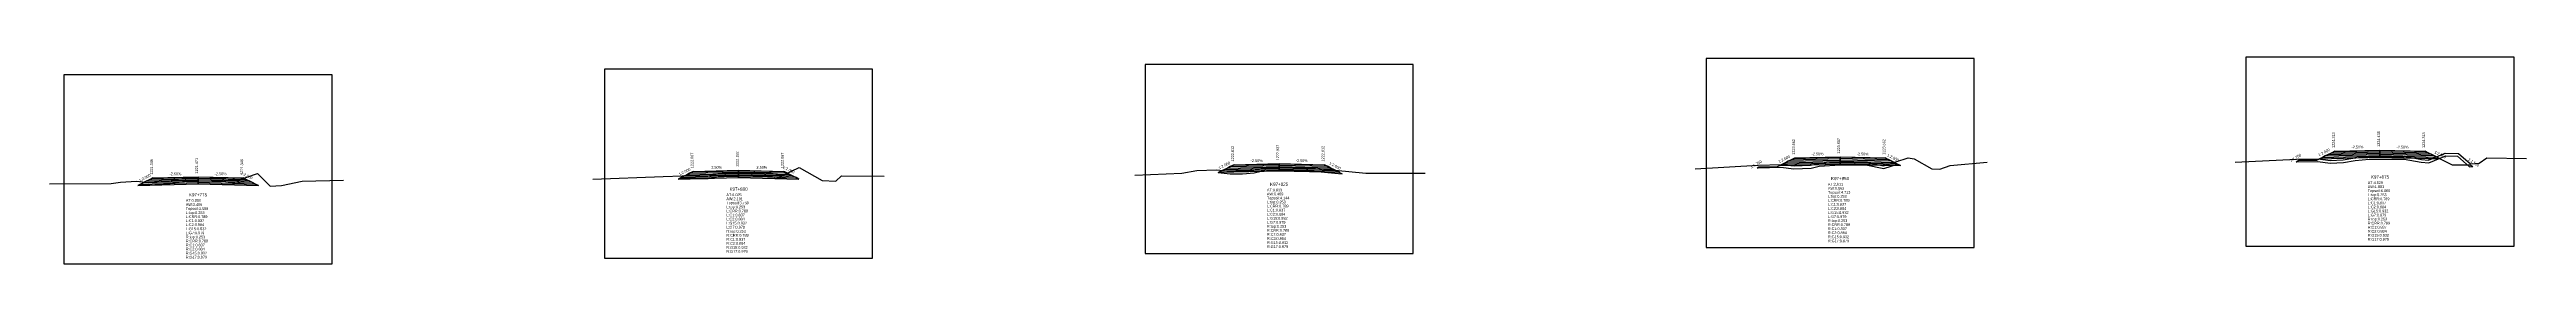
# Model space of a CAD drawing. Extents: x -7 to 78429, y 1189 to 1262.
# Drawn here: x 29385.8 to 29660.1, y 1211.8 to 1234.8 of the extents above; entities that cross this region are included whole.
import ezdxf
from ezdxf.enums import TextEntityAlignment as Align

# ---------------------------------------------------------------- set-up
doc = ezdxf.new("R2010")
doc.units = 0

msp = doc.modelspace()

# ---------------------------------------------------------------- linework, layer by layer
at = {"layer": 'A4_BORDER', "color": 7}
for points in [[(29629.05, 1213.772), (29658.75, 1213.772), (29658.75, 1234.772), (29629.05, 1234.772), (29629.05, 1213.772)], [(29387.365, 1211.791), (29417.065, 1211.791), (29417.065, 1232.791), (29387.365, 1232.791), (29387.365, 1211.791)], [(29447.242, 1212.423), (29476.942, 1212.423), (29476.942, 1233.423), (29447.242, 1233.423), (29447.242, 1212.423)], [(29507.116, 1212.964), (29536.816, 1212.964), (29536.816, 1233.964), (29507.116, 1233.964), (29507.116, 1212.964)], [(29569.251, 1213.6), (29598.951, 1213.6), (29598.951, 1234.6), (29569.251, 1234.6), (29569.251, 1213.6)]]:
    msp.add_lwpolyline(points, dxfattribs=at)
at = {"layer": 'CLEAR_GROUND', "color": 8}
for points in [[(29634.604, 1223.144), (29634.678, 1223.148), (29637.023, 1223.158), (29638.372, 1222.979), (29639.854, 1223.044), (29641.136, 1223.274), (29642.712, 1223.412), (29643.918, 1223.423), (29646.584, 1223.446), (29648.472, 1223.081), (29649.308, 1223.017), (29651.195, 1223.8), (29652.483, 1223.779), (29653.831, 1222.584), (29654.186, 1222.622)], [(29395.804, 1220.641), (29396.74, 1220.553), (29398.786, 1220.663), (29399.746, 1220.868), (29401.183, 1221.011), (29402.22, 1220.985), (29404.79, 1221.015), (29406.563, 1220.755), (29407.65, 1221.128)], [(29455.504, 1221.273), (29455.853, 1221.286), (29458.728, 1221.272), (29460.207, 1221.564), (29462.11, 1221.607), (29464.839, 1221.649), (29467.082, 1221.331), (29467.83, 1221.698)], [(29515.204, 1221.931), (29516.533, 1221.791), (29517.892, 1221.797), (29519.199, 1221.905), (29519.983, 1222.083), (29521.157, 1222.172), (29521.94, 1222.181), (29524.703, 1222.209), (29528.126, 1221.892), (29528.963, 1221.814)], [(29574.904, 1222.45), (29575.035, 1222.457), (29577.55, 1222.531), (29578.994, 1222.374), (29580.879, 1222.447), (29581.792, 1222.653), (29584.117, 1222.793), (29586.964, 1222.814), (29588.926, 1222.388), (29590.452, 1222.886)]]:
    msp.add_lwpolyline(points, dxfattribs=at)
at = {"layer": 'DESIGN_ROAD_TRIMMED', "color": 1}
for points in [[(29574.904, 1222.45), (29575.101, 1222.562), (29577.101, 1222.562), (29579.101, 1223.562), (29579.101, 1223.562), (29578.995, 1223.509), (29578.995, 1223.509), (29578.68, 1223.351), (29578.68, 1223.351), (29578.364, 1223.194), (29578.364, 1223.194), (29578.048, 1223.036), (29578.048, 1223.036), (29577.732, 1222.878), (29577.732, 1222.878), (29577.416, 1222.72), (29584.101, 1222.887), (29584.101, 1223.037), (29584.101, 1223.037), (29584.101, 1223.187), (29584.101, 1223.187), (29584.101, 1223.337), (29584.101, 1223.337), (29584.101, 1223.487), (29584.101, 1223.487), (29584.101, 1223.637), (29584.101, 1223.637), (29584.101, 1223.687), (29584.101, 1223.687), (29584.101, 1223.687), (29584.101, 1223.687), (29584.101, 1223.687), (29584.101, 1223.637), (29584.101, 1223.637), (29584.101, 1223.487), (29584.101, 1223.487), (29584.101, 1223.337), (29584.101, 1223.337), (29584.101, 1223.187), (29584.101, 1223.187), (29584.101, 1223.037), (29584.101, 1223.037), (29584.101, 1222.887), (29590.785, 1222.72), (29590.469, 1222.878), (29590.469, 1222.878), (29590.153, 1223.036), (29590.153, 1223.036), (29589.837, 1223.194), (29589.837, 1223.194), (29589.522, 1223.351), (29589.522, 1223.351), (29589.206, 1223.509), (29589.206, 1223.509), (29589.101, 1223.562), (29589.101, 1223.562), (29590.452, 1222.886)], [(29634.604, 1223.144), (29634.9, 1223.313), (29636.9, 1223.313), (29638.9, 1224.313), (29638.9, 1224.313), (29638.794, 1224.26), (29638.794, 1224.26), (29638.478, 1224.102), (29638.478, 1224.102), (29638.163, 1223.945), (29638.163, 1223.945), (29637.847, 1223.787), (29637.847, 1223.787), (29637.531, 1223.629), (29637.531, 1223.629), (29637.215, 1223.471), (29643.9, 1223.638), (29643.9, 1223.788), (29643.9, 1223.788), (29643.9, 1223.938), (29643.9, 1223.938), (29643.9, 1224.088), (29643.9, 1224.088), (29643.9, 1224.238), (29643.9, 1224.238), (29643.9, 1224.388), (29643.9, 1224.388), (29643.9, 1224.438), (29643.9, 1224.438), (29643.9, 1224.438), (29643.9, 1224.438), (29643.9, 1224.438), (29643.9, 1224.388), (29643.9, 1224.388), (29643.9, 1224.238), (29643.9, 1224.238), (29643.9, 1224.088), (29643.9, 1224.088), (29643.9, 1223.938), (29643.9, 1223.938), (29643.9, 1223.788), (29643.9, 1223.788), (29643.9, 1223.638), (29650.584, 1223.471), (29650.268, 1223.629), (29650.268, 1223.629), (29649.952, 1223.787), (29649.952, 1223.787), (29649.636, 1223.945), (29649.636, 1223.945), (29649.321, 1224.102), (29649.321, 1224.102), (29649.005, 1224.26), (29649.005, 1224.26), (29648.9, 1224.313), (29648.9, 1224.313), (29651.9, 1222.813), (29653.9, 1222.813), (29654.186, 1222.622)], [(29395.804, 1220.641), (29397.215, 1221.346), (29397.215, 1221.346), (29397.11, 1221.293), (29397.11, 1221.293), (29396.794, 1221.135), (29396.794, 1221.135), (29396.478, 1220.978), (29396.478, 1220.978), (29396.162, 1220.82), (29396.162, 1220.82), (29395.846, 1220.662), (29395.846, 1220.662), (29395.531, 1220.504), (29402.215, 1220.671), (29402.215, 1220.821), (29402.215, 1220.821), (29402.215, 1220.971), (29402.215, 1220.971), (29402.215, 1221.121), (29402.215, 1221.121), (29402.215, 1221.271), (29402.215, 1221.271), (29402.215, 1221.421), (29402.215, 1221.421), (29402.215, 1221.471), (29402.215, 1221.471), (29402.215, 1221.471), (29402.215, 1221.471), (29402.215, 1221.471), (29402.215, 1221.421), (29402.215, 1221.421), (29402.215, 1221.271), (29402.215, 1221.271), (29402.215, 1221.121), (29402.215, 1221.121), (29402.215, 1220.971), (29402.215, 1220.971), (29402.215, 1220.821), (29402.215, 1220.821), (29402.215, 1220.671), (29408.899, 1220.504), (29408.583, 1220.662), (29408.583, 1220.662), (29408.267, 1220.82), (29408.267, 1220.82), (29407.952, 1220.978), (29407.952, 1220.978), (29407.636, 1221.135), (29407.636, 1221.135), (29407.32, 1221.293), (29407.32, 1221.293), (29407.215, 1221.346), (29407.215, 1221.346), (29407.65, 1221.128)], [(29455.504, 1221.273), (29457.092, 1222.067), (29457.092, 1222.067), (29456.986, 1222.014), (29456.986, 1222.014), (29456.671, 1221.856), (29456.671, 1221.856), (29456.355, 1221.699), (29456.355, 1221.699), (29456.039, 1221.541), (29456.039, 1221.541), (29455.723, 1221.383), (29455.723, 1221.383), (29455.407, 1221.225), (29462.092, 1221.392), (29462.092, 1221.542), (29462.092, 1221.542), (29462.092, 1221.692), (29462.092, 1221.692), (29462.092, 1221.842), (29462.092, 1221.842), (29462.092, 1221.992), (29462.092, 1221.992), (29462.092, 1222.142), (29462.092, 1222.142), (29462.092, 1222.192), (29462.092, 1222.192), (29462.092, 1222.192), (29462.092, 1222.192), (29462.092, 1222.192), (29462.092, 1222.142), (29462.092, 1222.142), (29462.092, 1221.992), (29462.092, 1221.992), (29462.092, 1221.842), (29462.092, 1221.842), (29462.092, 1221.692), (29462.092, 1221.692), (29462.092, 1221.542), (29462.092, 1221.542), (29462.092, 1221.392), (29468.776, 1221.225), (29468.46, 1221.383), (29468.46, 1221.383), (29468.144, 1221.541), (29468.144, 1221.541), (29467.828, 1221.699), (29467.828, 1221.699), (29467.513, 1221.856), (29467.513, 1221.856), (29467.197, 1222.014), (29467.197, 1222.014), (29467.092, 1222.067), (29467.092, 1222.067), (29467.83, 1221.698)], [(29515.204, 1221.931), (29516.966, 1222.812), (29516.966, 1222.812), (29516.861, 1222.759), (29516.861, 1222.759), (29516.545, 1222.601), (29516.545, 1222.601), (29516.229, 1222.444), (29516.229, 1222.444), (29515.914, 1222.286), (29515.914, 1222.286), (29515.598, 1222.128), (29515.598, 1222.128), (29515.282, 1221.97), (29521.966, 1222.137), (29521.966, 1222.287), (29521.966, 1222.287), (29521.966, 1222.437), (29521.966, 1222.437), (29521.966, 1222.587), (29521.966, 1222.587), (29521.966, 1222.737), (29521.966, 1222.737), (29521.966, 1222.887), (29521.966, 1222.887), (29521.966, 1222.937), (29521.966, 1222.937), (29521.966, 1222.937), (29521.966, 1222.937), (29521.966, 1222.937), (29521.966, 1222.887), (29521.966, 1222.887), (29521.966, 1222.737), (29521.966, 1222.737), (29521.966, 1222.587), (29521.966, 1222.587), (29521.966, 1222.437), (29521.966, 1222.437), (29521.966, 1222.287), (29521.966, 1222.287), (29521.966, 1222.137), (29528.65, 1221.97), (29528.335, 1222.128), (29528.335, 1222.128), (29528.019, 1222.286), (29528.019, 1222.286), (29527.703, 1222.444), (29527.703, 1222.444), (29527.387, 1222.601), (29527.387, 1222.601), (29527.072, 1222.759), (29527.072, 1222.759), (29526.966, 1222.812), (29526.966, 1222.812), (29528.963, 1221.814)]]:
    msp.add_lwpolyline(points, dxfattribs=at)
at = {"layer": 'FINISHED_ROAD', "color": 2}
for points in [[(29575.101, 1222.562), (29577.101, 1222.562), (29579.101, 1223.562), (29579.101, 1223.562), (29584.101, 1223.687), (29589.101, 1223.562), (29589.101, 1223.562)], [(29634.9, 1223.313), (29636.9, 1223.313), (29638.9, 1224.313), (29638.9, 1224.313), (29643.9, 1224.438), (29648.9, 1224.313), (29648.9, 1224.313), (29651.9, 1222.813), (29653.9, 1222.813)], [(29397.215, 1221.346), (29397.215, 1221.346), (29402.215, 1221.471), (29407.215, 1221.346), (29407.215, 1221.346)], [(29457.092, 1222.067), (29457.092, 1222.067), (29462.092, 1222.192), (29467.092, 1222.067), (29467.092, 1222.067)], [(29516.966, 1222.812), (29516.966, 1222.812), (29521.966, 1222.937), (29526.966, 1222.812), (29526.966, 1222.812)]]:
    msp.add_lwpolyline(points, dxfattribs=at)
at = {"layer": 'LAYER_0', "color": 4}
for points in [[(29579.101, 1223.562), (29578.995, 1223.509), (29584.101, 1223.637), (29584.101, 1223.687)], [(29638.9, 1224.313), (29638.794, 1224.26), (29643.9, 1224.388), (29643.9, 1224.438)], [(29397.215, 1221.346), (29397.11, 1221.293), (29402.215, 1221.421), (29402.215, 1221.471)], [(29457.092, 1222.067), (29456.986, 1222.014), (29462.092, 1222.142), (29462.092, 1222.192)], [(29516.966, 1222.812), (29516.861, 1222.759), (29521.966, 1222.887), (29521.966, 1222.937)]]:
    msp.add_lwpolyline(points, dxfattribs=at)
at = {"layer": 'LAYER_1', "color": 4}
for points in [[(29578.995, 1223.509), (29578.68, 1223.351), (29584.101, 1223.487), (29584.101, 1223.637)], [(29638.794, 1224.26), (29638.478, 1224.102), (29643.9, 1224.238), (29643.9, 1224.388)], [(29397.11, 1221.293), (29396.794, 1221.135), (29402.215, 1221.271), (29402.215, 1221.421)], [(29456.986, 1222.014), (29456.671, 1221.856), (29462.092, 1221.992), (29462.092, 1222.142)], [(29516.861, 1222.759), (29516.545, 1222.601), (29521.966, 1222.737), (29521.966, 1222.887)]]:
    msp.add_lwpolyline(points, dxfattribs=at)
at = {"layer": 'LAYER_10', "color": 6}
for points in [[(29649.952, 1223.787), (29650.268, 1223.629), (29643.9, 1223.788), (29643.9, 1223.938)], [(29408.267, 1220.82), (29408.583, 1220.662), (29402.215, 1220.821), (29402.215, 1220.971)], [(29468.144, 1221.541), (29468.46, 1221.383), (29462.092, 1221.542), (29462.092, 1221.692)], [(29528.019, 1222.286), (29528.335, 1222.128), (29521.966, 1222.287), (29521.966, 1222.437)], [(29590.153, 1223.036), (29590.469, 1222.878), (29584.101, 1223.037), (29584.101, 1223.187)]]:
    msp.add_lwpolyline(points, dxfattribs=at)
at = {"layer": 'LAYER_11', "color": 6}
for points in [[(29650.268, 1223.629), (29650.584, 1223.471), (29643.9, 1223.638), (29643.9, 1223.788)], [(29468.46, 1221.383), (29468.776, 1221.225), (29462.092, 1221.392), (29462.092, 1221.542)], [(29528.335, 1222.128), (29528.65, 1221.97), (29521.966, 1222.137), (29521.966, 1222.287)], [(29590.469, 1222.878), (29590.785, 1222.72), (29584.101, 1222.887), (29584.101, 1223.037)], [(29408.583, 1220.662), (29408.899, 1220.504), (29402.215, 1220.671), (29402.215, 1220.821)]]:
    msp.add_lwpolyline(points, dxfattribs=at)
at = {"layer": 'LAYER_2', "color": 4}
for points in [[(29638.478, 1224.102), (29638.163, 1223.945), (29643.9, 1224.088), (29643.9, 1224.238)], [(29396.794, 1221.135), (29396.478, 1220.978), (29402.215, 1221.121), (29402.215, 1221.271)], [(29456.671, 1221.856), (29456.355, 1221.699), (29462.092, 1221.842), (29462.092, 1221.992)], [(29516.545, 1222.601), (29516.229, 1222.444), (29521.966, 1222.587), (29521.966, 1222.737)], [(29578.68, 1223.351), (29578.364, 1223.194), (29584.101, 1223.337), (29584.101, 1223.487)]]:
    msp.add_lwpolyline(points, dxfattribs=at)
at = {"layer": 'LAYER_3', "color": 4}
for points in [[(29638.163, 1223.945), (29637.847, 1223.787), (29643.9, 1223.938), (29643.9, 1224.088)], [(29396.478, 1220.978), (29396.162, 1220.82), (29402.215, 1220.971), (29402.215, 1221.121)], [(29456.355, 1221.699), (29456.039, 1221.541), (29462.092, 1221.692), (29462.092, 1221.842)], [(29516.229, 1222.444), (29515.914, 1222.286), (29521.966, 1222.437), (29521.966, 1222.587)], [(29578.364, 1223.194), (29578.048, 1223.036), (29584.101, 1223.187), (29584.101, 1223.337)]]:
    msp.add_lwpolyline(points, dxfattribs=at)
at = {"layer": 'LAYER_4', "color": 4}
for points in [[(29637.847, 1223.787), (29637.531, 1223.629), (29643.9, 1223.788), (29643.9, 1223.938)], [(29396.162, 1220.82), (29395.846, 1220.662), (29402.215, 1220.821), (29402.215, 1220.971)], [(29456.039, 1221.541), (29455.723, 1221.383), (29462.092, 1221.542), (29462.092, 1221.692)], [(29515.914, 1222.286), (29515.598, 1222.128), (29521.966, 1222.287), (29521.966, 1222.437)], [(29578.048, 1223.036), (29577.732, 1222.878), (29584.101, 1223.037), (29584.101, 1223.187)]]:
    msp.add_lwpolyline(points, dxfattribs=at)
at = {"layer": 'LAYER_5', "color": 4}
for points in [[(29637.531, 1223.629), (29637.215, 1223.471), (29643.9, 1223.638), (29643.9, 1223.788)], [(29455.723, 1221.383), (29455.407, 1221.225), (29462.092, 1221.392), (29462.092, 1221.542)], [(29515.598, 1222.128), (29515.282, 1221.97), (29521.966, 1222.137), (29521.966, 1222.287)], [(29577.732, 1222.878), (29577.416, 1222.72), (29584.101, 1222.887), (29584.101, 1223.037)], [(29395.846, 1220.662), (29395.531, 1220.504), (29402.215, 1220.671), (29402.215, 1220.821)]]:
    msp.add_lwpolyline(points, dxfattribs=at)
at = {"layer": 'LAYER_6', "color": 6}
for points in [[(29589.101, 1223.562), (29589.206, 1223.509), (29584.101, 1223.637), (29584.101, 1223.687)], [(29648.9, 1224.313), (29649.005, 1224.26), (29643.9, 1224.388), (29643.9, 1224.438)], [(29407.215, 1221.346), (29407.32, 1221.293), (29402.215, 1221.421), (29402.215, 1221.471)], [(29467.092, 1222.067), (29467.197, 1222.014), (29462.092, 1222.142), (29462.092, 1222.192)], [(29526.966, 1222.812), (29527.072, 1222.759), (29521.966, 1222.887), (29521.966, 1222.937)]]:
    msp.add_lwpolyline(points, dxfattribs=at)
at = {"layer": 'LAYER_7', "color": 6}
for points in [[(29589.206, 1223.509), (29589.522, 1223.351), (29584.101, 1223.487), (29584.101, 1223.637)], [(29649.005, 1224.26), (29649.321, 1224.102), (29643.9, 1224.238), (29643.9, 1224.388)], [(29407.32, 1221.293), (29407.636, 1221.135), (29402.215, 1221.271), (29402.215, 1221.421)], [(29467.197, 1222.014), (29467.513, 1221.856), (29462.092, 1221.992), (29462.092, 1222.142)], [(29527.072, 1222.759), (29527.387, 1222.601), (29521.966, 1222.737), (29521.966, 1222.887)]]:
    msp.add_lwpolyline(points, dxfattribs=at)
at = {"layer": 'LAYER_8', "color": 6}
for points in [[(29649.321, 1224.102), (29649.636, 1223.945), (29643.9, 1224.088), (29643.9, 1224.238)], [(29407.636, 1221.135), (29407.952, 1220.978), (29402.215, 1221.121), (29402.215, 1221.271)], [(29467.513, 1221.856), (29467.828, 1221.699), (29462.092, 1221.842), (29462.092, 1221.992)], [(29527.387, 1222.601), (29527.703, 1222.444), (29521.966, 1222.587), (29521.966, 1222.737)], [(29589.522, 1223.351), (29589.837, 1223.194), (29584.101, 1223.337), (29584.101, 1223.487)]]:
    msp.add_lwpolyline(points, dxfattribs=at)
at = {"layer": 'LAYER_9', "color": 6}
for points in [[(29649.636, 1223.945), (29649.952, 1223.787), (29643.9, 1223.938), (29643.9, 1224.088)], [(29407.952, 1220.978), (29408.267, 1220.82), (29402.215, 1220.971), (29402.215, 1221.121)], [(29467.828, 1221.699), (29468.144, 1221.541), (29462.092, 1221.692), (29462.092, 1221.842)], [(29527.703, 1222.444), (29528.019, 1222.286), (29521.966, 1222.437), (29521.966, 1222.587)], [(29589.837, 1223.194), (29590.153, 1223.036), (29584.101, 1223.187), (29584.101, 1223.337)]]:
    msp.add_lwpolyline(points, dxfattribs=at)
at = {"layer": 'NATURAL_GROUND', "color": 3}
for points in [[(29627.854, 1223.111), (29634.67, 1223.448), (29637.043, 1223.458), (29638.386, 1223.28), (29639.821, 1223.343), (29641.097, 1223.572), (29642.698, 1223.712), (29643.916, 1223.723), (29646.612, 1223.746), (29648.512, 1223.379), (29649.26, 1223.322), (29651.138, 1224.101), (29652.599, 1224.077), (29653.931, 1222.896), (29654.902, 1223), (29655.744, 1223.56), (29660.125, 1223.501)], [(29385.769, 1220.682), (29392.591, 1220.744), (29393.613, 1220.872), (29395.411, 1220.979), (29396.746, 1220.854), (29398.747, 1220.961), (29399.7, 1221.165), (29401.172, 1221.311), (29402.222, 1221.285), (29404.81, 1221.315), (29406.535, 1221.062), (29408.794, 1221.839), (29410.222, 1220.429), (29411.45, 1220.516), (29413.754, 1220.994), (29418.317, 1221.1)], [(29445.935, 1221.22), (29453.734, 1221.51), (29455.849, 1221.586), (29458.7, 1221.572), (29460.175, 1221.863), (29462.105, 1221.907), (29464.858, 1221.949), (29467.033, 1221.641), (29468.795, 1222.505), (29471.35, 1221.05), (29472.874, 1221), (29473.495, 1221.593), (29478.221, 1221.533)], [(29505.97, 1221.635), (29511.19, 1221.868), (29512.848, 1222.156), (29515.041, 1222.25), (29516.548, 1222.091), (29517.879, 1222.097), (29519.153, 1222.202), (29519.938, 1222.38), (29521.144, 1222.472), (29521.937, 1222.481), (29524.715, 1222.509), (29528.154, 1222.191), (29531.585, 1221.869), (29538.128, 1221.857)], [(29568.053, 1222.369), (29575.023, 1222.757), (29577.562, 1222.831), (29579.005, 1222.675), (29580.84, 1222.746), (29581.75, 1222.951), (29584.107, 1223.093), (29586.996, 1223.114), (29588.911, 1222.698), (29591.641, 1223.591), (29592.313, 1223.46), (29594.252, 1222.362), (29595.146, 1222.306), (29596.28, 1222.722), (29600.375, 1223.086)]]:
    msp.add_lwpolyline(points, dxfattribs=at)
at = {"layer": 'STRUCTURE_LEFT', "color": 4}
for points in [[(29579.101, 1223.562), (29578.995, 1223.509), (29578.995, 1223.509), (29578.68, 1223.351), (29578.68, 1223.351), (29578.364, 1223.194), (29578.364, 1223.194), (29578.048, 1223.036), (29578.048, 1223.036), (29577.732, 1222.878), (29577.732, 1222.878), (29577.416, 1222.72), (29584.101, 1222.887), (29584.101, 1223.037), (29584.101, 1223.037), (29584.101, 1223.187), (29584.101, 1223.187), (29584.101, 1223.337), (29584.101, 1223.337), (29584.101, 1223.487), (29584.101, 1223.487), (29584.101, 1223.637), (29584.101, 1223.637), (29584.101, 1223.687), (29584.101, 1223.687)], [(29638.9, 1224.313), (29638.794, 1224.26), (29638.794, 1224.26), (29638.478, 1224.102), (29638.478, 1224.102), (29638.163, 1223.945), (29638.163, 1223.945), (29637.847, 1223.787), (29637.847, 1223.787), (29637.531, 1223.629), (29637.531, 1223.629), (29637.215, 1223.471), (29643.9, 1223.638), (29643.9, 1223.788), (29643.9, 1223.788), (29643.9, 1223.938), (29643.9, 1223.938), (29643.9, 1224.088), (29643.9, 1224.088), (29643.9, 1224.238), (29643.9, 1224.238), (29643.9, 1224.388), (29643.9, 1224.388), (29643.9, 1224.438), (29643.9, 1224.438)], [(29397.215, 1221.346), (29397.11, 1221.293), (29397.11, 1221.293), (29396.794, 1221.135), (29396.794, 1221.135), (29396.478, 1220.978), (29396.478, 1220.978), (29396.162, 1220.82), (29396.162, 1220.82), (29395.846, 1220.662), (29395.846, 1220.662), (29395.531, 1220.504), (29402.215, 1220.671), (29402.215, 1220.821), (29402.215, 1220.821), (29402.215, 1220.971), (29402.215, 1220.971), (29402.215, 1221.121), (29402.215, 1221.121), (29402.215, 1221.271), (29402.215, 1221.271), (29402.215, 1221.421), (29402.215, 1221.421), (29402.215, 1221.471), (29402.215, 1221.471)], [(29457.092, 1222.067), (29456.986, 1222.014), (29456.986, 1222.014), (29456.671, 1221.856), (29456.671, 1221.856), (29456.355, 1221.699), (29456.355, 1221.699), (29456.039, 1221.541), (29456.039, 1221.541), (29455.723, 1221.383), (29455.723, 1221.383), (29455.407, 1221.225), (29462.092, 1221.392), (29462.092, 1221.542), (29462.092, 1221.542), (29462.092, 1221.692), (29462.092, 1221.692), (29462.092, 1221.842), (29462.092, 1221.842), (29462.092, 1221.992), (29462.092, 1221.992), (29462.092, 1222.142), (29462.092, 1222.142), (29462.092, 1222.192), (29462.092, 1222.192)], [(29516.966, 1222.812), (29516.861, 1222.759), (29516.861, 1222.759), (29516.545, 1222.601), (29516.545, 1222.601), (29516.229, 1222.444), (29516.229, 1222.444), (29515.914, 1222.286), (29515.914, 1222.286), (29515.598, 1222.128), (29515.598, 1222.128), (29515.282, 1221.97), (29521.966, 1222.137), (29521.966, 1222.287), (29521.966, 1222.287), (29521.966, 1222.437), (29521.966, 1222.437), (29521.966, 1222.587), (29521.966, 1222.587), (29521.966, 1222.737), (29521.966, 1222.737), (29521.966, 1222.887), (29521.966, 1222.887), (29521.966, 1222.937), (29521.966, 1222.937)]]:
    msp.add_lwpolyline(points, dxfattribs=at)
at = {"layer": 'STRUCTURE_RIGHT', "color": 6}
for points in [[(29584.101, 1223.687), (29584.101, 1223.687), (29584.101, 1223.637), (29584.101, 1223.637), (29584.101, 1223.487), (29584.101, 1223.487), (29584.101, 1223.337), (29584.101, 1223.337), (29584.101, 1223.187), (29584.101, 1223.187), (29584.101, 1223.037), (29584.101, 1223.037), (29584.101, 1222.887), (29590.785, 1222.72), (29590.469, 1222.878), (29590.469, 1222.878), (29590.153, 1223.036), (29590.153, 1223.036), (29589.837, 1223.194), (29589.837, 1223.194), (29589.522, 1223.351), (29589.522, 1223.351), (29589.206, 1223.509), (29589.206, 1223.509), (29589.101, 1223.562)], [(29643.9, 1224.438), (29643.9, 1224.438), (29643.9, 1224.388), (29643.9, 1224.388), (29643.9, 1224.238), (29643.9, 1224.238), (29643.9, 1224.088), (29643.9, 1224.088), (29643.9, 1223.938), (29643.9, 1223.938), (29643.9, 1223.788), (29643.9, 1223.788), (29643.9, 1223.638), (29650.584, 1223.471), (29650.268, 1223.629), (29650.268, 1223.629), (29649.952, 1223.787), (29649.952, 1223.787), (29649.636, 1223.945), (29649.636, 1223.945), (29649.321, 1224.102), (29649.321, 1224.102), (29649.005, 1224.26), (29649.005, 1224.26), (29648.9, 1224.313)], [(29402.215, 1221.471), (29402.215, 1221.471), (29402.215, 1221.421), (29402.215, 1221.421), (29402.215, 1221.271), (29402.215, 1221.271), (29402.215, 1221.121), (29402.215, 1221.121), (29402.215, 1220.971), (29402.215, 1220.971), (29402.215, 1220.821), (29402.215, 1220.821), (29402.215, 1220.671), (29408.899, 1220.504), (29408.583, 1220.662), (29408.583, 1220.662), (29408.267, 1220.82), (29408.267, 1220.82), (29407.952, 1220.978), (29407.952, 1220.978), (29407.636, 1221.135), (29407.636, 1221.135), (29407.32, 1221.293), (29407.32, 1221.293), (29407.215, 1221.346)], [(29462.092, 1222.192), (29462.092, 1222.192), (29462.092, 1222.142), (29462.092, 1222.142), (29462.092, 1221.992), (29462.092, 1221.992), (29462.092, 1221.842), (29462.092, 1221.842), (29462.092, 1221.692), (29462.092, 1221.692), (29462.092, 1221.542), (29462.092, 1221.542), (29462.092, 1221.392), (29468.776, 1221.225), (29468.46, 1221.383), (29468.46, 1221.383), (29468.144, 1221.541), (29468.144, 1221.541), (29467.828, 1221.699), (29467.828, 1221.699), (29467.513, 1221.856), (29467.513, 1221.856), (29467.197, 1222.014), (29467.197, 1222.014), (29467.092, 1222.067)], [(29521.966, 1222.937), (29521.966, 1222.937), (29521.966, 1222.887), (29521.966, 1222.887), (29521.966, 1222.737), (29521.966, 1222.737), (29521.966, 1222.587), (29521.966, 1222.587), (29521.966, 1222.437), (29521.966, 1222.437), (29521.966, 1222.287), (29521.966, 1222.287), (29521.966, 1222.137), (29528.65, 1221.97), (29528.335, 1222.128), (29528.335, 1222.128), (29528.019, 1222.286), (29528.019, 1222.286), (29527.703, 1222.444), (29527.703, 1222.444), (29527.387, 1222.601), (29527.387, 1222.601), (29527.072, 1222.759), (29527.072, 1222.759), (29526.966, 1222.812)]]:
    msp.add_lwpolyline(points, dxfattribs=at)

# ---------------------------------------------------------------- texts
at = {"layer": 'INFO_TEXT'}
for s, p in [('AT:4.529', (29642.55, 1220.672)), ('AT:0.000', (29400.865, 1218.691)), ('AW:3.406', (29400.865, 1218.241)), ('AT:0.025', (29460.742, 1219.323)), ('AW:2.191', (29460.742, 1218.873)), ('Topsoil:3.739', (29460.742, 1218.423)), ('L:top:0.253', (29460.742, 1217.973)), ('AT:0.933', (29520.616, 1219.864)), ('AW:0.469', (29520.616, 1219.414)), ('Topsoil:4.144', (29520.616, 1218.964)), ('L:top:0.253', (29520.616, 1218.514)), ('L:CRR:0.789', (29520.616, 1218.064)), ('AT:2.611', (29582.751, 1220.5)), ('AW:0.062', (29582.751, 1220.05)), ('Topsoil:4.713', (29582.751, 1219.6)), ('L:top:0.253', (29582.751, 1219.15)), ('L:CRR:0.789', (29582.751, 1218.7)), ('L:C1:0.837', (29582.751, 1218.25)), ('AW:1.883', (29642.55, 1220.222)), ('Topsoil:6.080', (29642.55, 1219.772)), ('L:top:0.253', (29642.55, 1219.322)), ('L:CRR:0.789', (29642.55, 1218.872)), ('L:C1:0.837', (29642.55, 1218.422)), ('L:C2:0.884', (29642.55, 1217.972)), ('Topsoil:3.589', (29400.865, 1217.791)), ('L:top:0.253', (29400.865, 1217.341)), ('L:CRR:0.789', (29400.865, 1216.891)), ('L:C1:0.837', (29400.865, 1216.441)), ('L:C2:0.884', (29400.865, 1215.991)), ('L:G15:0.932', (29400.865, 1215.541)), ('L:CRR:0.789', (29460.742, 1217.523)), ('L:C1:0.837', (29460.742, 1217.073)), ('L:C2:0.884', (29460.742, 1216.623)), ('L:G15:0.932', (29460.742, 1216.173)), ('L:G7:0.979', (29460.742, 1215.723)), ('R:top:0.253', (29460.742, 1215.273)), ('L:C1:0.837', (29520.616, 1217.614)), ('L:C2:0.884', (29520.616, 1217.164)), ('L:G15:0.932', (29520.616, 1216.714)), ('L:G7:0.979', (29520.616, 1216.264)), ('R:top:0.253', (29520.616, 1215.814)), ('R:CRR:0.789', (29520.616, 1215.364)), ('L:C2:0.884', (29582.751, 1217.8)), ('L:G15:0.932', (29582.751, 1217.35)), ('L:G7:0.979', (29582.751, 1216.9)), ('R:top:0.253', (29582.751, 1216.45)), ('R:CRR:0.789', (29582.751, 1216)), ('R:C1:0.837', (29582.751, 1215.55)), ('R:C2:0.884', (29582.751, 1215.1)), ('L:G15:0.932', (29642.55, 1217.522)), ('L:G7:0.979', (29642.55, 1217.072)), ('R:top:0.253', (29642.55, 1216.622)), ('R:CRR:0.789', (29642.55, 1216.172)), ('R:C1:0.837', (29642.55, 1215.722)), ('R:C2:0.884', (29642.55, 1215.272)), ('L:G7:0.979', (29400.865, 1215.091)), ('R:top:0.253', (29400.865, 1214.641)), ('R:CRR:0.789', (29400.865, 1214.191)), ('R:C1:0.837', (29400.865, 1213.741)), ('R:C2:0.884', (29400.865, 1213.291)), ('R:G15:0.932', (29400.865, 1212.841)), ('R:G17:0.979', (29400.865, 1212.391)), ('R:CRR:0.789', (29460.742, 1214.823)), ('R:C1:0.837', (29460.742, 1214.373)), ('R:C2:0.884', (29460.742, 1213.923)), ('R:G15:0.932', (29460.742, 1213.473)), ('R:G17:0.979', (29460.742, 1213.023)), ('R:C1:0.837', (29520.616, 1214.914)), ('R:C2:0.884', (29520.616, 1214.464)), ('R:G15:0.932', (29520.616, 1214.014)), ('R:G17:0.979', (29520.616, 1213.564)), ('R:G15:0.932', (29582.751, 1214.65)), ('R:G17:0.979', (29582.751, 1214.2)), ('R:G15:0.932', (29642.55, 1214.822)), ('R:G17:0.979', (29642.55, 1214.372))]:
    msp.add_text(s, height=0.3, dxfattribs=at).set_placement(p)
at = {"layer": 'LEFT_TEXT_H'}
for s, p in [('1222.067', (29457.092, 1222.427)), ('1222.812', (29516.966, 1223.172)), ('1223.562', (29579.101, 1223.922)), ('1224.313', (29638.9, 1224.673)), ('1221.346', (29397.215, 1221.706))]:
    msp.add_text(s, height=0.3, rotation=90, dxfattribs=at).set_placement(p)
at = {"layer": 'POINT_TEXT_H'}
for s, p in [('1224.438', (29643.9, 1224.798)), ('1222.192', (29462.092, 1222.552)), ('1222.937', (29521.966, 1223.297)), ('1223.687', (29584.101, 1224.047)), ('1221.471', (29402.215, 1221.831))]:
    msp.add_text(s, height=0.3, rotation=90, dxfattribs=at).set_placement(p)
at = {"layer": 'RIGHT_TEXT_H'}
for s, p in [('1222.067', (29467.092, 1222.427)), ('1222.812', (29526.966, 1223.172)), ('1223.562', (29589.101, 1223.922)), ('1224.313', (29648.9, 1224.673)), ('1221.346', (29407.215, 1221.706))]:
    msp.add_text(s, height=0.3, rotation=90, dxfattribs=at).set_placement(p)
at = {"layer": 'SLOPE_left'}
for s, rotation, p in [('1:2.000', 26.565, (29578.02, 1223.223)), ('1:1.750', 29.745, (29634.663, 1223.385)), ('1:2.000', 26.565, (29637.819, 1223.974)), ('1:2.000', 26.565, (29396.429, 1221.154)), ('1:2.000', 26.565, (29456.218, 1221.831)), ('1:2.000', 26.565, (29516.005, 1222.533)), ('1:1.750', 29.745, (29574.913, 1222.662))]:
    msp.add_text(s, height=0.3, rotation=rotation, dxfattribs=at).set_placement(p, align=Align.BOTTOM_CENTER)
at = {"layer": 'SLOPE_right'}
for s, rotation, p in [('1:2.000', -26.565, (29589.857, 1223.385)), ('1:2.000', -26.565, (29650.48, 1223.724)), ('1:2.000', -26.565, (29407.513, 1221.398)), ('1:2.000', -26.565, (29467.541, 1222.043)), ('1:2.000', -26.565, (29528.045, 1222.474)), ('1:1.500', -33.69, (29654.143, 1222.867))]:
    msp.add_text(s, height=0.3, rotation=rotation, dxfattribs=at).set_placement(p, align=Align.BOTTOM_CENTER)
at = {"layer": 'SLOPE_TEXT'}
for p in [(29581.601, 1223.864), (29586.601, 1223.864), (29641.4, 1224.616), (29646.4, 1224.616), (29399.715, 1221.649), (29404.715, 1221.649), (29459.592, 1222.37), (29464.592, 1222.37), (29519.466, 1223.114), (29524.466, 1223.114)]:
    msp.add_text('-2.50%', height=0.3, dxfattribs=at).set_placement(p, align=Align.CENTER)
at = {"layer": 'STATION_TITLE'}
for s, p in [('K97+850', (29584.101, 1221.1)), ('K97+875', (29643.9, 1221.272)), ('K97+775', (29402.215, 1219.291)), ('K97+800', (29462.092, 1219.923)), ('K97+825', (29521.966, 1220.464))]:
    msp.add_text(s, height=0.36, dxfattribs=at).set_placement(p, align=Align.CENTER)

doc.saveas('drawing.dxf')
